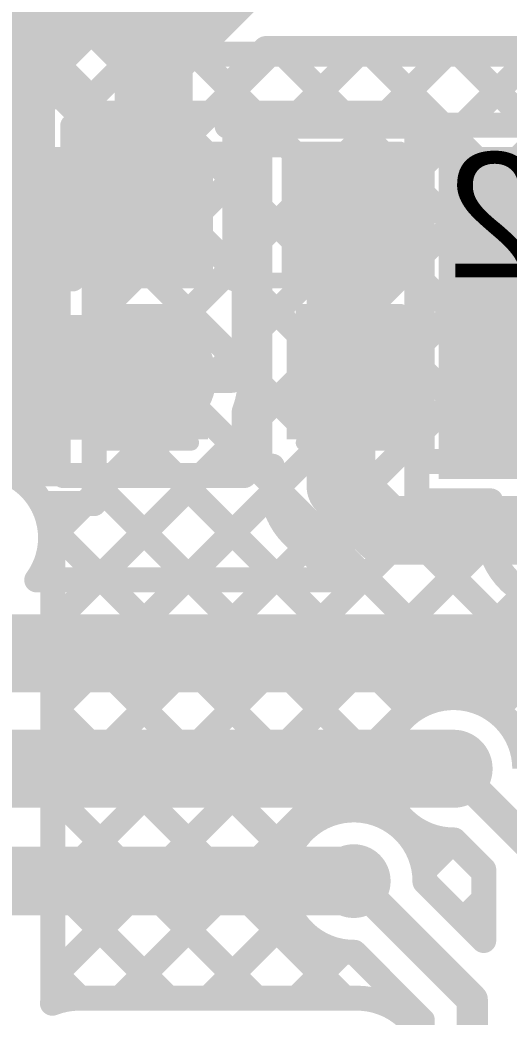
# Model space of a CAD drawing. Header units: millimetres. Extents: x 0 to 214, y 0 to 214.
# Drawn here: x 2.949 to 3.1058, y 3.4104 to 3.7299 of the extents above; entities that cross this region are included whole.
import ezdxf

# ---------------------------------------------------------------- set-up
doc = ezdxf.new("R2010")
doc.units = ezdxf.units.MM
doc.header["$MEASUREMENT"] = 0
for name, color, linetype in [('BottomLayer', 5, 'Continuous'), ('BottomOverlay', 54, 'Continuous'), ('BottomPaste', 16, 'Continuous'), ('BottomSolder', 6, 'Continuous'), ('TopLayer', 1, 'Continuous'), ('TopOverlay', 2, 'Continuous'), ('TopPaste', 8, 'Continuous'), ('TopSolder', 216, 'Continuous'), ('ViaHoleLayer', 16, 'Continuous')]:
    doc.layers.add(name, color=color, linetype=linetype)
doc.styles.add('Arial', font='', dxfattribs={"height": 0.2})
doc.styles.get('Arial').set_extended_font_data('Arial')

# ---------------------------------------------------------------- blocks, each defined once
blk = doc.blocks.new('TL3300CF160Q_182')
at = {"layer": 'TopLayer'}
for points in [[(-0.25591, 0.06299), (-0.35433, 0.06299), (-0.35433, 0.13386), (-0.25591, 0.13386)], [(-0.25591, -0.13386), (-0.35433, -0.13386), (-0.35433, -0.06299), (-0.25591, -0.06299)]]:
    blk.add_hatch(color=1, dxfattribs=at).paths.add_polyline_path(points)
at = {"layer": 'TopPaste'}
for points in [[(-0.25591, 0.06299), (-0.35433, 0.06299), (-0.35433, 0.13386), (-0.25591, 0.13386)], [(-0.25591, -0.13386), (-0.35433, -0.13386), (-0.35433, -0.06299), (-0.25591, -0.06299)]]:
    blk.add_hatch(color=8, dxfattribs=at).paths.add_polyline_path(points)
at = {"layer": 'TopSolder'}
for points in [[(-0.25191, 0.05899), (-0.35833, 0.05899), (-0.35833, 0.13786), (-0.25191, 0.13786)], [(-0.25191, -0.13786), (-0.35833, -0.13786), (-0.35833, -0.05899), (-0.25191, -0.05899)]]:
    blk.add_hatch(color=216, dxfattribs=at).paths.add_polyline_path(points)
at = {"layer": 'TopOverlay', "const_width": 0.00787}
blk.add_lwpolyline([(-0.24098, 0.05284), (-0.241, -0.051)], dxfattribs=at)
at = {"layer": 'TopOverlay', "const_width": 0.00394}
for points in [[(-0.24295, 0.05284, 1), (-0.23902, 0.05284, 1)], [(-0.24297, -0.051, 1), (-0.23903, -0.051, 1)]]:
    blk.add_lwpolyline(points, format="xyb", close=True, dxfattribs=at)
blk = doc.blocks.new('RES_0603_B_225')
at = {"layer": 'BottomLayer'}
for points in [[(-0.045, -0.0175), (-0.045, 0.0175), (-0.015, 0.0175), (-0.015, -0.0175)], [(0.015, -0.0175), (0.015, 0.0175), (0.045, 0.0175), (0.045, -0.0175)]]:
    blk.add_hatch(color=5, dxfattribs=at).paths.add_polyline_path(points)
at = {"layer": 'BottomPaste'}
for points in [[(-0.045, -0.0175), (-0.045, 0.0175), (-0.015, 0.0175), (-0.015, -0.0175)], [(0.015, -0.0175), (0.015, 0.0175), (0.045, 0.0175), (0.045, -0.0175)]]:
    blk.add_hatch(color=16, dxfattribs=at).paths.add_polyline_path(points)
at = {"layer": 'BottomSolder'}
for points in [[(-0.049, -0.0215), (-0.049, 0.0215), (-0.011, 0.0215), (-0.011, -0.0215)], [(0.011, -0.0215), (0.011, 0.0215), (0.049, 0.0215), (0.049, -0.0215)]]:
    blk.add_hatch(color=6, dxfattribs=at).paths.add_polyline_path(points)
at = {"layer": 'BottomOverlay', "const_width": 0.005}
for points in [[(0.049, 0.021), (-0.049, 0.021)], [(-0.049, 0.021), (-0.049, -0.021)], [(0.049, 0.021), (0.049, -0.021)], [(0.049, -0.021), (-0.049, -0.021)]]:
    blk.add_lwpolyline(points, dxfattribs=at)
at = {"layer": 'BottomOverlay', "const_width": 0.0025}
for points in [[(-0.05025, 0.021, 1), (-0.04775, 0.021, 1)], [(-0.05025, 0.021, 1), (-0.04775, 0.021, 1)], [(0.04775, 0.021, 1), (0.05025, 0.021, 1)], [(0.04775, 0.021, 1), (0.05025, 0.021, 1)], [(-0.05025, -0.021, 1), (-0.04775, -0.021, 1)], [(-0.05025, -0.021, 1), (-0.04775, -0.021, 1)], [(0.04775, -0.021, 1), (0.05025, -0.021, 1)], [(0.04775, -0.021, 1), (0.05025, -0.021, 1)]]:
    blk.add_lwpolyline(points, format="xyb", close=True, dxfattribs=at)
blk = doc.blocks.new('C__0603_B_278')
at = {"layer": 'BottomLayer'}
for points in [[(-0.045, -0.0175), (-0.045, 0.0175), (-0.015, 0.0175), (-0.015, -0.0175)], [(0.015, -0.0175), (0.015, 0.0175), (0.045, 0.0175), (0.045, -0.0175)]]:
    blk.add_hatch(color=5, dxfattribs=at).paths.add_polyline_path(points)
at = {"layer": 'BottomPaste'}
for points in [[(-0.045, -0.0175), (-0.045, 0.0175), (-0.015, 0.0175), (-0.015, -0.0175)], [(0.015, -0.0175), (0.015, 0.0175), (0.045, 0.0175), (0.045, -0.0175)]]:
    blk.add_hatch(color=16, dxfattribs=at).paths.add_polyline_path(points)
at = {"layer": 'BottomSolder'}
for points in [[(-0.04736, -0.01986), (-0.04736, 0.01986), (-0.01264, 0.01986), (-0.01264, -0.01986)], [(0.01264, -0.01986), (0.01264, 0.01986), (0.04736, 0.01986), (0.04736, -0.01986)]]:
    blk.add_hatch(color=6, dxfattribs=at).paths.add_polyline_path(points)
at = {"layer": 'BottomOverlay', "const_width": 0.005}
for points in [[(-0.049, -0.021), (-0.049, 0.021)], [(-0.049, 0.021), (-0.018, 0.021)], [(0.018, 0.021), (0.049, 0.021)], [(0.049, -0.021), (0.049, 0.021)], [(-0.049, -0.021), (-0.018, -0.021)], [(0.018, -0.021), (0.049, -0.021)]]:
    blk.add_lwpolyline(points, dxfattribs=at)
at = {"layer": 'BottomOverlay', "const_width": 0.0025}
for points in [[(-0.05025, 0.021, 1), (-0.04775, 0.021, 1)], [(-0.05025, 0.021, 1), (-0.04775, 0.021, 1)], [(-0.01925, 0.021, 1), (-0.01675, 0.021, 1)], [(0.01675, 0.021, 1), (0.01925, 0.021, 1)], [(0.04775, 0.021, 1), (0.05025, 0.021, 1)], [(0.04775, 0.021, 1), (0.05025, 0.021, 1)], [(-0.05025, -0.021, 1), (-0.04775, -0.021, 1)], [(-0.05025, -0.021, 1), (-0.04775, -0.021, 1)], [(-0.01925, -0.021, 1), (-0.01675, -0.021, 1)], [(0.01675, -0.021, 1), (0.01925, -0.021, 1)], [(0.04775, -0.021, 1), (0.05025, -0.021, 1)], [(0.04775, -0.021, 1), (0.05025, -0.021, 1)]]:
    blk.add_lwpolyline(points, format="xyb", close=True, dxfattribs=at)

msp = doc.modelspace()

# ---------------------------------------------------------------- hatches: boundary and pattern name
at = {"layer": 'BottomLayer'}
h = msp.add_hatch(color=5, dxfattribs=at)
edge = h.paths.add_edge_path()
edge.add_arc((3.088, 3.49), 0.01181, 0, 360)
h = msp.add_hatch(color=5, dxfattribs=at)
edge = h.paths.add_edge_path()
edge.add_arc((3.056, 3.454), 0.01181, 0, 360)
at = {"layer": 'BottomSolder'}
h = msp.add_hatch(color=6, dxfattribs=at)
edge = h.paths.add_edge_path()
edge.add_arc((3.088, 3.49), 0.00991, 0, 360)
h = msp.add_hatch(color=6, dxfattribs=at)
edge = h.paths.add_edge_path()
edge.add_arc((3.056, 3.454), 0.00991, 0, 360)
at = {"layer": 'TopLayer'}
msp.add_hatch(color=1, dxfattribs=at).paths.add_polyline_path([(2.84464, 3.58596), (2.96176, 3.58596), (2.96176, 3.68635), (2.84464, 3.68635)])
h = msp.add_hatch(color=1, dxfattribs=at)
edge = h.paths.add_edge_path()
edge.add_arc((3.088, 3.49), 0.01181, 0, 360)
h = msp.add_hatch(color=1, dxfattribs=at)
edge = h.paths.add_edge_path()
edge.add_arc((3.056, 3.454), 0.01181, 0, 360)
at = {"layer": 'TopSolder'}
h = msp.add_hatch(color=216, dxfattribs=at)
edge = h.paths.add_edge_path()
edge.add_arc((3.088, 3.49), 0.00991, 0, 360)
h = msp.add_hatch(color=216, dxfattribs=at)
edge = h.paths.add_edge_path()
edge.add_arc((3.056, 3.454), 0.00991, 0, 360)
at = {"layer": 'ViaHoleLayer'}
h = msp.add_hatch(color=16, dxfattribs=at)
edge = h.paths.add_edge_path()
edge.add_arc((3.088, 3.49), 0.00591, 0, 360)
h = msp.add_hatch(color=16, dxfattribs=at)
edge = h.paths.add_edge_path()
edge.add_arc((3.056, 3.454), 0.00591, 0, 360)

# ---------------------------------------------------------------- linework, layer by layer
at = {"layer": 'BottomLayer'}
for points, const_width in [([(2.96576, 3.74427), (2.9919, 3.71813)], 0.025), ([(2.9919, 3.71813), (3.01804, 3.74427)], 0.025), ([(2.9919, 3.66745), (2.9919, 3.71813)], 0.025), ([(2.51949, 3.72077), (2.95602, 3.72077)], 0.008), ([(2.87163, 3.64645), (2.94595, 3.72077)], 0.008), ([(2.89028, 3.72077), (2.9641, 3.64695)], 0.008), ([(2.91856, 3.72077), (2.9659, 3.67344)], 0.008), ([(2.94685, 3.72077), (2.9684, 3.69922)], 0.008), ([(2.95602, 3.72077), (2.9684, 3.7084)], 0.008), ([(3.0154, 3.70536), (3.03081, 3.72077)], 0.008), ([(3.0154, 3.7084), (3.02777, 3.72077)], 0.008), ([(3.02777, 3.72077), (3.46199, 3.72077)], 0.008), ([(3.03169, 3.72077), (3.05652, 3.69595)], 0.008), ([(3.03426, 3.69595), (3.05909, 3.72077)], 0.008), ([(3.05998, 3.72077), (3.41104, 3.36971)], 0.008), ([(3.06255, 3.69595), (3.08738, 3.72077)], 0.008), ([(3.0779, 3.68301), (3.11566, 3.72077)], 0.008), ([(3.0779, 3.62644), (3.17223, 3.72077)], 0.008), ([(3.0779, 3.59816), (3.20051, 3.72077)], 0.008), ([(3.0779, 3.65472), (3.14394, 3.72077)], 0.008), ([(3.08826, 3.72077), (3.62003, 3.189)], 0.008), ([(3.09647, 3.58845), (3.2288, 3.72077)], 0.008), ([(2.89991, 3.64645), (2.96513, 3.71166)], 0.008), ([(3.01559, 3.7086), (3.02824, 3.69595)], 0.008), ([(2.9684, 3.69595), (2.9684, 3.7084)], 0.008), ([(3.0154, 3.69595), (3.0154, 3.7084)], 0.008), ([(2.9659, 3.64695), (2.9659, 3.69595)], 0.008), ([(3.0179, 3.64695), (3.0179, 3.69595)], 0.008), ([(3.0259, 3.69595), (3.0779, 3.69595)], 0.008), ([(3.0259, 3.64395), (3.0259, 3.69595)], 0.008), ([(3.0779, 3.64395), (3.0779, 3.69595)], 0.008), ([(3.0179, 3.67958), (3.0259, 3.68758)], 0.008), ([(2.9282, 3.64645), (2.9659, 3.68415)], 0.008), ([(3.0179, 3.67801), (3.0259, 3.67001)], 0.008), ([(3.0519, 3.61545), (3.0519, 3.66745)], 0.022), ([(3.0779, 3.67457), (3.38247, 3.37)], 0.008), ([(3.0179, 3.65129), (3.0259, 3.65929)], 0.008), ([(2.95648, 3.64645), (2.9659, 3.65586)], 0.008), ([(3.0179, 3.64972), (3.02067, 3.64695)], 0.008), ([(2.86625, 3.64645), (2.9629, 3.64645)], 0.008), ([(3.0209, 3.6264), (3.0209, 3.64695)], 0.008), ([(3.0209, 3.64672), (3.0259, 3.64172)], 0.008), ([(3.0779, 3.64629), (3.13424, 3.58995)], 0.008), ([(3.0259, 3.63895), (3.0259, 3.64395)], 0.008), ([(3.0259, 3.63895), (3.0259, 3.64395)], 0.008), ([(3.0779, 3.63895), (3.0779, 3.64395)], 0.008), ([(3.0779, 3.63895), (3.0779, 3.64395)], 0.008), ([(3.0259, 3.58695), (3.0259, 3.63895)], 0.008), ([(3.0779, 3.58845), (3.0779, 3.63895)], 0.008), ([(2.86625, 3.61545), (2.9919, 3.61545)], 0.04), ([(3.021, 3.62611), (3.0259, 3.63101)], 0.008), ([(3.0519, 3.58045), (3.0519, 3.61545)], 0.022), ([(2.9919, 3.61545), (3.0169, 3.61545)], 0.01), ([(2.9919, 3.58795), (2.9919, 3.61545)], 0.01), ([(3.02288, 3.61646), (3.0259, 3.61344)], 0.008), ([(3.0779, 3.61801), (3.10746, 3.58845)], 0.008), ([(3.0209, 3.58395), (3.0209, 3.60449)], 0.008), ([(3.0209, 3.59772), (3.0259, 3.60272)], 0.008), ([(3.0209, 3.59015), (3.0299, 3.58115)], 0.008), ([(3.0519, 3.58045), (3.0659, 3.56645)], 0.022), ([(3.0779, 3.58845), (3.11363, 3.58845)], 0.008), ([(2.94612, 3.58445), (2.9629, 3.58445)], 0.008), ([(3.0259, 3.58695), (3.0299, 3.58695)], 0.008), ([(3.0299, 3.58045), (3.0299, 3.58695)], 0.008), ([(2.95881, 3.56392), (2.97883, 3.58395)], 0.008), ([(2.9629, 3.58395), (3.0209, 3.58395)], 0.008), ([(2.97054, 3.58395), (3.00398, 3.5505)], 0.008), ([(2.97367, 3.5505), (3.00712, 3.58395)], 0.008), ([(2.99882, 3.58395), (3.03227, 3.5505)], 0.008), ([(3.00196, 3.5505), (3.02998, 3.57852)], 0.008), ([(3.0659, 3.56645), (3.1219, 3.56645)], 0.022), ([(2.95851, 3.56769), (2.9757, 3.5505)], 0.008), ([(3.03638, 3.56485), (3.0503, 3.55093)], 0.008), ([(3.03024, 3.5505), (3.04048, 3.56074)], 0.008), ([(2.95439, 3.5505), (3.05074, 3.5505)], 0.008), ([(2.153, 3.527), (3.133, 3.527)], 0.025), ([(2.153, 3.49), (3.088, 3.49)], 0.025), ([(2.153, 3.454), (3.056, 3.454)], 0.022)]:
    msp.add_lwpolyline(points, dxfattribs=dict(at, const_width=const_width))
for points, const_width in [([(2.98565, 3.71813, 1), (2.99815, 3.71813, 1)], 0.0125), ([(2.98565, 3.71813, 1), (2.99815, 3.71813, 1)], 0.0125), ([(2.98565, 3.71813, 1), (2.99815, 3.71813, 1)], 0.0125), ([(2.94395, 3.72077, 1), (2.94795, 3.72077, 1)], 0.004), ([(2.94485, 3.72077, 1), (2.94885, 3.72077, 1)], 0.004), ([(2.95402, 3.72077, 1), (2.95802, 3.72077, 1)], 0.004), ([(2.95402, 3.72077, 1), (2.95802, 3.72077, 1)], 0.004), ([(3.02577, 3.72077, 1), (3.02977, 3.72077, 1)], 0.004), ([(3.02577, 3.72077, 1), (3.02977, 3.72077, 1)], 0.004), ([(3.02881, 3.72077, 1), (3.03281, 3.72077, 1)], 0.004), ([(3.02969, 3.72077, 1), (3.03369, 3.72077, 1)], 0.004), ([(3.05709, 3.72077, 1), (3.06109, 3.72077, 1)], 0.004), ([(3.05798, 3.72077, 1), (3.06198, 3.72077, 1)], 0.004), ([(3.08538, 3.72077, 1), (3.08938, 3.72077, 1)], 0.004), ([(3.08626, 3.72077, 1), (3.09026, 3.72077, 1)], 0.004), ([(2.96313, 3.71166, 1), (2.96713, 3.71166, 1)], 0.004), ([(3.01359, 3.7086, 1), (3.01759, 3.7086, 1)], 0.004), ([(2.9664, 3.7084, 1), (2.9704, 3.7084, 1)], 0.004), ([(2.9664, 3.7084, 1), (2.9704, 3.7084, 1)], 0.004), ([(3.0134, 3.7084, 1), (3.0174, 3.7084, 1)], 0.004), ([(3.0134, 3.7084, 1), (3.0174, 3.7084, 1)], 0.004), ([(3.0134, 3.70536, 1), (3.0174, 3.70536, 1)], 0.004), ([(2.9664, 3.69922, 1), (2.9704, 3.69922, 1)], 0.004), ([(2.9639, 3.69595, 1), (2.9679, 3.69595, 1)], 0.004), ([(2.9664, 3.69595, 1), (2.9704, 3.69595, 1)], 0.004), ([(3.0134, 3.69595, 1), (3.0174, 3.69595, 1)], 0.004), ([(3.0159, 3.69595, 1), (3.0199, 3.69595, 1)], 0.004), ([(3.0239, 3.69595, 1), (3.0279, 3.69595, 1)], 0.004), ([(3.0239, 3.69595, 1), (3.0279, 3.69595, 1)], 0.004), ([(3.02624, 3.69595, 1), (3.03024, 3.69595, 1)], 0.004), ([(3.03226, 3.69595, 1), (3.03626, 3.69595, 1)], 0.004), ([(3.05452, 3.69595, 1), (3.05852, 3.69595, 1)], 0.004), ([(3.06055, 3.69595, 1), (3.06455, 3.69595, 1)], 0.004), ([(3.0759, 3.69595, 1), (3.0799, 3.69595, 1)], 0.004), ([(3.0759, 3.69595, 1), (3.0799, 3.69595, 1)], 0.004), ([(3.0239, 3.68758, 1), (3.0279, 3.68758, 1)], 0.004), ([(2.9639, 3.68415, 1), (2.9679, 3.68415, 1)], 0.004), ([(3.0759, 3.68301, 1), (3.0799, 3.68301, 1)], 0.004), ([(3.0159, 3.67958, 1), (3.0199, 3.67958, 1)], 0.004), ([(3.0159, 3.67801, 1), (3.0199, 3.67801, 1)], 0.004), ([(2.9639, 3.67344, 1), (2.9679, 3.67344, 1)], 0.004), ([(2.98565, 3.66745, 1), (2.99815, 3.66745, 1)], 0.0125), ([(3.0464, 3.66745, 1), (3.0574, 3.66745, 1)], 0.011), ([(3.0759, 3.67457, 1), (3.0799, 3.67457, 1)], 0.004), ([(3.0239, 3.67001, 1), (3.0279, 3.67001, 1)], 0.004), ([(3.0239, 3.65929, 1), (3.0279, 3.65929, 1)], 0.004), ([(2.9639, 3.65586, 1), (2.9679, 3.65586, 1)], 0.004), ([(3.0759, 3.65472, 1), (3.0799, 3.65472, 1)], 0.004), ([(3.0159, 3.65129, 1), (3.0199, 3.65129, 1)], 0.004), ([(3.0159, 3.64972, 1), (3.0199, 3.64972, 1)], 0.004), ([(2.95448, 3.64645, 1), (2.95848, 3.64645, 1)], 0.004), ([(2.9609, 3.64645, 1), (2.9649, 3.64645, 1)], 0.004), ([(2.96211, 3.64695, 1), (2.96611, 3.64695, 1)], 0.004), ([(2.9639, 3.64695, 1), (2.9679, 3.64695, 1)], 0.004), ([(3.0159, 3.64695, 1), (3.0199, 3.64695, 1)], 0.004), ([(3.01867, 3.64695, 1), (3.02267, 3.64695, 1)], 0.004), ([(3.0189, 3.64695, 1), (3.0229, 3.64695, 1)], 0.004), ([(3.0189, 3.64672, 1), (3.0229, 3.64672, 1)], 0.004), ([(3.0759, 3.64629, 1), (3.0799, 3.64629, 1)], 0.004), ([(3.0239, 3.64395, 1), (3.0279, 3.64395, 1)], 0.004), ([(3.0239, 3.64395, 1), (3.0279, 3.64395, 1)], 0.004), ([(3.0239, 3.64395, 1), (3.0279, 3.64395, 1)], 0.004), ([(3.0239, 3.64172, 1), (3.0279, 3.64172, 1)], 0.004), ([(3.0759, 3.64395, 1), (3.0799, 3.64395, 1)], 0.004), ([(3.0759, 3.64395, 1), (3.0799, 3.64395, 1)], 0.004), ([(3.0759, 3.64395, 1), (3.0799, 3.64395, 1)], 0.004), ([(3.0239, 3.63895, 1), (3.0279, 3.63895, 1)], 0.004), ([(3.0239, 3.63895, 1), (3.0279, 3.63895, 1)], 0.004), ([(3.0239, 3.63895, 1), (3.0279, 3.63895, 1)], 0.004), ([(3.0759, 3.63895, 1), (3.0799, 3.63895, 1)], 0.004), ([(3.0759, 3.63895, 1), (3.0799, 3.63895, 1)], 0.004), ([(3.0759, 3.63895, 1), (3.0799, 3.63895, 1)], 0.004), ([(2.9819, 3.61545, 1), (3.0019, 3.61545, 1)], 0.02), ([(3.0239, 3.63101, 1), (3.0279, 3.63101, 1)], 0.004), ([(3.0189, 3.6264, 1), (3.0229, 3.6264, 1)], 0.004), ([(3.0189, 3.6264, 1), (3.0229, 3.6264, 1)], 0.004), ([(3.019, 3.62611, 1), (3.023, 3.62611, 1)], 0.004), ([(3.0759, 3.62644, 1), (3.0799, 3.62644, 1)], 0.004), ([(3.0464, 3.61545, 1), (3.0574, 3.61545, 1)], 0.011), ([(3.0464, 3.61545, 1), (3.0574, 3.61545, 1)], 0.011), ([(2.9894, 3.61545, 1), (2.9944, 3.61545, 1)], 0.005), ([(2.9894, 3.61545, 1), (2.9944, 3.61545, 1)], 0.005), ([(3.0144, 3.61545, 1), (3.0194, 3.61545, 1)], 0.005), ([(3.02088, 3.61646, 1), (3.02488, 3.61646, 1)], 0.004), ([(3.0759, 3.61801, 1), (3.0799, 3.61801, 1)], 0.004), ([(3.0209, 3.61545, 1), (3.0249, 3.61545, 1)], 0.004), ([(3.0209, 3.61545, 1), (3.0249, 3.61545, 1)], 0.004), ([(3.0239, 3.61344, 1), (3.0279, 3.61344, 1)], 0.004), ([(3.0189, 3.60449, 1), (3.0229, 3.60449, 1)], 0.004), ([(3.0189, 3.60449, 1), (3.0229, 3.60449, 1)], 0.004), ([(3.0239, 3.60272, 1), (3.0279, 3.60272, 1)], 0.004), ([(3.0189, 3.59772, 1), (3.0229, 3.59772, 1)], 0.004), ([(3.0759, 3.59816, 1), (3.0799, 3.59816, 1)], 0.004), ([(2.9894, 3.58795, 1), (2.9944, 3.58795, 1)], 0.005), ([(3.0189, 3.59015, 1), (3.0229, 3.59015, 1)], 0.004), ([(3.0464, 3.58045, 1), (3.0574, 3.58045, 1)], 0.011), ([(3.0464, 3.58045, 1), (3.0574, 3.58045, 1)], 0.011), ([(3.0759, 3.58845, 1), (3.0799, 3.58845, 1)], 0.004), ([(3.0759, 3.58845, 1), (3.0799, 3.58845, 1)], 0.004), ([(3.09447, 3.58845, 1), (3.09847, 3.58845, 1)], 0.004), ([(3.10546, 3.58845, 1), (3.10946, 3.58845, 1)], 0.004), ([(2.94412, 3.58445, 1), (2.94812, 3.58445, 1)], 0.004), ([(2.94412, 3.58445, 1), (2.94812, 3.58445, 1)], 0.004), ([(2.9609, 3.58445, 1), (2.9649, 3.58445, 1)], 0.004), ([(3.0239, 3.58695, 1), (3.0279, 3.58695, 1)], 0.004), ([(3.0239, 3.58695, 1), (3.0279, 3.58695, 1)], 0.004), ([(3.0279, 3.58695, 1), (3.0319, 3.58695, 1)], 0.004), ([(3.0279, 3.58695, 1), (3.0319, 3.58695, 1)], 0.004), ([(2.9609, 3.58395, 1), (2.9649, 3.58395, 1)], 0.004), ([(2.96854, 3.58395, 1), (2.97254, 3.58395, 1)], 0.004), ([(2.97683, 3.58395, 1), (2.98083, 3.58395, 1)], 0.004), ([(2.99682, 3.58395, 1), (3.00082, 3.58395, 1)], 0.004), ([(3.00512, 3.58395, 1), (3.00912, 3.58395, 1)], 0.004), ([(3.0189, 3.58395, 1), (3.0229, 3.58395, 1)], 0.004), ([(3.0189, 3.58395, 1), (3.0229, 3.58395, 1)], 0.004), ([(3.0279, 3.58115, 1), (3.0319, 3.58115, 1)], 0.004), ([(3.0279, 3.58045, 1), (3.0319, 3.58045, 1)], 0.004), ([(3.0279, 3.58045, 1), (3.0319, 3.58045, 1)], 0.004), ([(3.0279, 3.58045, 1), (3.0319, 3.58045, 1)], 0.004), ([(3.02798, 3.57852, 1), (3.03198, 3.57852, 1)], 0.004), ([(3.0604, 3.56645, 1), (3.0714, 3.56645, 1)], 0.011), ([(3.0604, 3.56645, 1), (3.0714, 3.56645, 1)], 0.011), ([(2.95651, 3.56769, 1), (2.96051, 3.56769, 1)], 0.004), ([(3.03434, 3.56489, 1), (3.03834, 3.56489, 1)], 0.004), ([(3.03438, 3.56485, 1), (3.03838, 3.56485, 1)], 0.004), ([(3.03438, 3.56485, 1), (3.03838, 3.56485, 1)], 0.004), ([(2.95681, 3.564, 1), (2.96081, 3.564, 1)], 0.004), ([(2.95681, 3.564, 1), (2.96081, 3.564, 1)], 0.004), ([(2.95681, 3.56392, 1), (2.96081, 3.56392, 1)], 0.004), ([(3.03848, 3.56074, 1), (3.04248, 3.56074, 1)], 0.004), ([(2.95239, 3.5505, 1), (2.95639, 3.5505, 1)], 0.004), ([(2.95239, 3.5505, 1), (2.95639, 3.5505, 1)], 0.004), ([(2.97167, 3.5505, 1), (2.97567, 3.5505, 1)], 0.004), ([(2.9737, 3.5505, 1), (2.9777, 3.5505, 1)], 0.004), ([(2.99996, 3.5505, 1), (3.00396, 3.5505, 1)], 0.004), ([(3.00198, 3.5505, 1), (3.00598, 3.5505, 1)], 0.004), ([(3.02824, 3.5505, 1), (3.03224, 3.5505, 1)], 0.004), ([(3.03027, 3.5505, 1), (3.03427, 3.5505, 1)], 0.004), ([(3.0483, 3.55093, 1), (3.0523, 3.55093, 1)], 0.004), ([(3.04874, 3.5505, 1), (3.05274, 3.5505, 1)], 0.004), ([(3.08175, 3.49, 1), (3.09425, 3.49, 1)], 0.0125), ([(3.0505, 3.454, 1), (3.0615, 3.454, 1)], 0.011)]:
    msp.add_lwpolyline(points, format="xyb", close=True, dxfattribs=dict(at, const_width=const_width))
at = {"layer": 'BottomLayer', "const_width": 0.008}
for points in [[(3.0209, 3.6264, -0.090539), (3.0229, 3.61545)], [(3.0229, 3.61545, -0.090539), (3.0209, 3.60449)], [(2.94612, 3.58445, -0.285221), (2.95881, 3.564)], [(3.03638, 3.56485, -0.199566), (3.0299, 3.58045)], [(3.03634, 3.56489, -0.198912), (3.0299, 3.58045)], [(2.95881, 3.564, -0.159665), (2.95439, 3.5505)]]:
    msp.add_lwpolyline(points, format="xyb", dxfattribs=at)
at = {"layer": 'TopLayer'}
for points, const_width in [([(2.94019, 3.71706), (2.94019, 3.79)], 0.04), ([(2.94019, 3.71706), (2.97314, 3.75)], 0.04), ([(2.94019, 3.65147), (2.94019, 3.71706)], 0.04), ([(2.97119, 3.70422), (2.98598, 3.719)], 0.008), ([(2.97276, 3.60616), (3.0856, 3.719)], 0.008), ([(2.97276, 3.66273), (3.02903, 3.719)], 0.008), ([(2.97276, 3.63444), (3.05732, 3.719)], 0.008), ([(2.97276, 3.69101), (3.00075, 3.719)], 0.008), ([(2.98598, 3.719), (3.39111, 3.719)], 0.008), ([(3.00519, 3.719), (3.07623, 3.64795)], 0.008), ([(3.03347, 3.719), (3.07623, 3.67623)], 0.008), ([(3.06175, 3.719), (3.0845, 3.69625)], 0.008), ([(3.09003, 3.719), (3.11278, 3.69625)], 0.008), ([(3.09114, 3.69625), (3.11389, 3.719)], 0.008), ([(2.98144, 3.71446), (3.07623, 3.61967)], 0.008), ([(2.97119, 3.69735), (2.97119, 3.70422)], 0.008), ([(2.97276, 3.57496), (2.97276, 3.69735)], 0.008), ([(3.07623, 3.69625), (3.1691, 3.69625)], 0.008), ([(3.07623, 3.57583), (3.07623, 3.69625)], 0.008), ([(2.97276, 3.69486), (3.07623, 3.59139)], 0.008), ([(2.97276, 3.57788), (3.07623, 3.68135)], 0.008), ([(2.92476, 3.63604), (2.94019, 3.65147)], 0.04), ([(2.97276, 3.66657), (3.11028, 3.52905)], 0.008), ([(2.9595, 3.53633), (3.07623, 3.65306)], 0.008), ([(2.97276, 3.63829), (3.116, 3.49505)], 0.008), ([(2.9595, 3.50804), (3.07623, 3.62478)], 0.008), ([(2.97276, 3.61), (3.07443, 3.50834)], 0.008), ([(2.9595, 3.47976), (3.07623, 3.59649)], 0.008), ([(2.97276, 3.58172), (3.0652, 3.48928)], 0.008), ([(2.96985, 3.57496), (2.97276, 3.57788)], 0.008), ([(2.95679, 3.57496), (2.97276, 3.57496)], 0.008), ([(2.95949, 3.5646), (2.96985, 3.57496)], 0.008), ([(2.9595, 3.45148), (3.08385, 3.57583)], 0.008), ([(3.07623, 3.57583), (3.0999, 3.57583)], 0.008), ([(3.09179, 3.57583), (3.09917, 3.56845)], 0.008), ([(3.0999, 3.57247), (3.0999, 3.57583)], 0.008), ([(2.95932, 3.56687), (3.05015, 3.47605)], 0.008), ([(2.9595, 3.417), (2.9595, 3.564)], 0.008), ([(2.9595, 3.42319), (3.09934, 3.56303)], 0.008), ([(2.98109, 3.4165), (3.111, 3.54641)], 0.008), ([(2.9595, 3.53841), (3.035, 3.46291)], 0.008), ([(3.10136, 3.50849), (3.1117, 3.51883)], 0.008), ([(2.9595, 3.51013), (3.05313, 3.4165)], 0.008), ([(3.088, 3.49), (3.11366, 3.46434)], 0.01), ([(2.9595, 3.48184), (3.02484, 3.4165)], 0.008), ([(3.06691, 3.47403), (3.06951, 3.47664)], 0.008), ([(3.07856, 3.4574), (3.08827, 3.46711)], 0.008), ([(3.08728, 3.4672), (3.09766, 3.45682)], 0.008), ([(3.08818, 3.46719), (3.09766, 3.45771)], 0.008), ([(3.09766, 3.43496), (3.09766, 3.45771)], 0.008), ([(2.9595, 3.45356), (2.99656, 3.4165)], 0.008), ([(3.056, 3.454), (3.09398, 3.41602)], 0.01), ([(3.07881, 3.45382), (3.09766, 3.43496)], 0.008), ([(3.09104, 3.44159), (3.09766, 3.44822)], 0.008), ([(3.00938, 3.4165), (3.03597, 3.44309)], 0.008), ([(3.03766, 3.4165), (3.0526, 3.43144)], 0.008), ([(3.05618, 3.43119), (3.07798, 3.40939)], 0.008), ([(2.9595, 3.42528), (2.96828, 3.4165)], 0.008), ([(3.06466, 3.41522), (3.06841, 3.41896)], 0.008), ([(2.968, 3.4165), (3.057, 3.4165)], 0.008), ([(3.09398, 3.22928), (3.09398, 3.41602)], 0.01), ([(3.07798, 3.40359), (3.07798, 3.40939)], 0.008)]:
    msp.add_lwpolyline(points, dxfattribs=dict(at, const_width=const_width))
for points, const_width in [([(2.93019, 3.71706, 1), (2.95019, 3.71706, 1)], 0.02), ([(2.93019, 3.71706, 1), (2.95019, 3.71706, 1)], 0.02), ([(2.93019, 3.71706, 1), (2.95019, 3.71706, 1)], 0.02), ([(2.98398, 3.719, 1), (2.98798, 3.719, 1)], 0.004), ([(2.98398, 3.719, 1), (2.98798, 3.719, 1)], 0.004), ([(2.99875, 3.719, 1), (3.00275, 3.719, 1)], 0.004), ([(3.00319, 3.719, 1), (3.00719, 3.719, 1)], 0.004), ([(3.02703, 3.719, 1), (3.03103, 3.719, 1)], 0.004), ([(3.03147, 3.719, 1), (3.03547, 3.719, 1)], 0.004), ([(3.05532, 3.719, 1), (3.05932, 3.719, 1)], 0.004), ([(3.05975, 3.719, 1), (3.06375, 3.719, 1)], 0.004), ([(3.0836, 3.719, 1), (3.0876, 3.719, 1)], 0.004), ([(3.08803, 3.719, 1), (3.09203, 3.719, 1)], 0.004), ([(2.97944, 3.71446, 1), (2.98344, 3.71446, 1)], 0.004), ([(2.96919, 3.70422, 1), (2.97319, 3.70422, 1)], 0.004), ([(2.96919, 3.70422, 1), (2.97319, 3.70422, 1)], 0.004), ([(2.96919, 3.69735, 1), (2.97319, 3.69735, 1)], 0.004), ([(2.97076, 3.69735, 1), (2.97476, 3.69735, 1)], 0.004), ([(3.07423, 3.69625, 1), (3.07823, 3.69625, 1)], 0.004), ([(3.07423, 3.69625, 1), (3.07823, 3.69625, 1)], 0.004), ([(3.0825, 3.69625, 1), (3.0865, 3.69625, 1)], 0.004), ([(3.08914, 3.69625, 1), (3.09314, 3.69625, 1)], 0.004), ([(2.97076, 3.69486, 1), (2.97476, 3.69486, 1)], 0.004), ([(2.97076, 3.69101, 1), (2.97476, 3.69101, 1)], 0.004), ([(3.07423, 3.68135, 1), (3.07823, 3.68135, 1)], 0.004), ([(3.07423, 3.67623, 1), (3.07823, 3.67623, 1)], 0.004), ([(2.93019, 3.65147, 1), (2.95019, 3.65147, 1)], 0.02), ([(2.93019, 3.65147, 1), (2.95019, 3.65147, 1)], 0.02), ([(2.97076, 3.66657, 1), (2.97476, 3.66657, 1)], 0.004), ([(2.97076, 3.66273, 1), (2.97476, 3.66273, 1)], 0.004), ([(3.07423, 3.65306, 1), (3.07823, 3.65306, 1)], 0.004), ([(3.07423, 3.64795, 1), (3.07823, 3.64795, 1)], 0.004), ([(2.97076, 3.63829, 1), (2.97476, 3.63829, 1)], 0.004), ([(2.97076, 3.63444, 1), (2.97476, 3.63444, 1)], 0.004), ([(3.07423, 3.62478, 1), (3.07823, 3.62478, 1)], 0.004), ([(3.07423, 3.61967, 1), (3.07823, 3.61967, 1)], 0.004), ([(2.97076, 3.61, 1), (2.97476, 3.61, 1)], 0.004), ([(2.97076, 3.60616, 1), (2.97476, 3.60616, 1)], 0.004), ([(3.07423, 3.59649, 1), (3.07823, 3.59649, 1)], 0.004), ([(3.07423, 3.59139, 1), (3.07823, 3.59139, 1)], 0.004), ([(2.97076, 3.58172, 1), (2.97476, 3.58172, 1)], 0.004), ([(2.97076, 3.57788, 1), (2.97476, 3.57788, 1)], 0.004), ([(2.97076, 3.57788, 1), (2.97476, 3.57788, 1)], 0.004), ([(2.95479, 3.57496, 1), (2.95879, 3.57496, 1)], 0.004), ([(2.95479, 3.57496, 1), (2.95879, 3.57496, 1)], 0.004), ([(2.96785, 3.57496, 1), (2.97185, 3.57496, 1)], 0.004), ([(2.96785, 3.57496, 1), (2.97185, 3.57496, 1)], 0.004), ([(2.97076, 3.57496, 1), (2.97476, 3.57496, 1)], 0.004), ([(2.97076, 3.57496, 1), (2.97476, 3.57496, 1)], 0.004), ([(3.07423, 3.57583, 1), (3.07823, 3.57583, 1)], 0.004), ([(3.07423, 3.57583, 1), (3.07823, 3.57583, 1)], 0.004), ([(3.08185, 3.57583, 1), (3.08585, 3.57583, 1)], 0.004), ([(3.08979, 3.57583, 1), (3.09379, 3.57583, 1)], 0.004), ([(3.0979, 3.57583, 1), (3.1019, 3.57583, 1)], 0.004), ([(3.0979, 3.57583, 1), (3.1019, 3.57583, 1)], 0.004), ([(3.0979, 3.57247, 1), (3.1019, 3.57247, 1)], 0.004), ([(3.0979, 3.57247, 1), (3.1019, 3.57247, 1)], 0.004), ([(3.09717, 3.56845, 1), (3.10117, 3.56845, 1)], 0.004), ([(2.95732, 3.56687, 1), (2.96132, 3.56687, 1)], 0.004), ([(2.95749, 3.5646, 1), (2.96149, 3.5646, 1)], 0.004), ([(2.9575, 3.564, 1), (2.9615, 3.564, 1)], 0.004), ([(2.9575, 3.564, 1), (2.9615, 3.564, 1)], 0.004), ([(3.09734, 3.56303, 1), (3.10134, 3.56303, 1)], 0.004), ([(2.9575, 3.53841, 1), (2.9615, 3.53841, 1)], 0.004), ([(2.9575, 3.53633, 1), (2.9615, 3.53633, 1)], 0.004), ([(2.9575, 3.51013, 1), (2.9615, 3.51013, 1)], 0.004), ([(2.9575, 3.50804, 1), (2.9615, 3.50804, 1)], 0.004), ([(3.07243, 3.50834, 1), (3.07643, 3.50834, 1)], 0.004), ([(3.09936, 3.50849, 1), (3.10336, 3.50849, 1)], 0.004), ([(3.0632, 3.48928, 1), (3.0672, 3.48928, 1)], 0.004), ([(3.0855, 3.49, 1), (3.0905, 3.49, 1)], 0.005), ([(2.9575, 3.48184, 1), (2.9615, 3.48184, 1)], 0.004), ([(2.9575, 3.47976, 1), (2.9615, 3.47976, 1)], 0.004), ([(3.04815, 3.47605, 1), (3.05215, 3.47605, 1)], 0.004), ([(3.06751, 3.47664, 1), (3.07151, 3.47664, 1)], 0.004), ([(3.06491, 3.47403, 1), (3.06891, 3.47403, 1)], 0.004), ([(3.08528, 3.4672, 1), (3.08928, 3.4672, 1)], 0.004), ([(3.08618, 3.46719, 1), (3.09018, 3.46719, 1)], 0.004), ([(3.08618, 3.46719, 1), (3.09018, 3.46719, 1)], 0.004), ([(3.08627, 3.46711, 1), (3.09027, 3.46711, 1)], 0.004), ([(3.033, 3.46291, 1), (3.037, 3.46291, 1)], 0.004), ([(3.07656, 3.4574, 1), (3.08056, 3.4574, 1)], 0.004), ([(3.09566, 3.45771, 1), (3.09966, 3.45771, 1)], 0.004), ([(3.09566, 3.45771, 1), (3.09966, 3.45771, 1)], 0.004), ([(3.09566, 3.45682, 1), (3.09966, 3.45682, 1)], 0.004), ([(2.9575, 3.45356, 1), (2.9615, 3.45356, 1)], 0.004), ([(3.0535, 3.454, 1), (3.0585, 3.454, 1)], 0.005), ([(3.07681, 3.454, 1), (3.08081, 3.454, 1)], 0.004), ([(3.07681, 3.45382, 1), (3.08081, 3.45382, 1)], 0.004), ([(2.9575, 3.45148, 1), (2.9615, 3.45148, 1)], 0.004), ([(3.09566, 3.44822, 1), (3.09966, 3.44822, 1)], 0.004), ([(3.03397, 3.44309, 1), (3.03797, 3.44309, 1)], 0.004), ([(3.08904, 3.44159, 1), (3.09304, 3.44159, 1)], 0.004), ([(3.09566, 3.43496, 1), (3.09966, 3.43496, 1)], 0.004), ([(3.09566, 3.43496, 1), (3.09966, 3.43496, 1)], 0.004), ([(3.0506, 3.43144, 1), (3.0546, 3.43144, 1)], 0.004), ([(3.05418, 3.43119, 1), (3.05818, 3.43119, 1)], 0.004), ([(3.05418, 3.43119, 1), (3.05818, 3.43119, 1)], 0.004), ([(2.9575, 3.42528, 1), (2.9615, 3.42528, 1)], 0.004), ([(2.9575, 3.42319, 1), (2.9615, 3.42319, 1)], 0.004), ([(3.06641, 3.41896, 1), (3.07041, 3.41896, 1)], 0.004), ([(2.9574, 3.41487, 1), (2.9614, 3.41487, 1)], 0.004), ([(2.9574, 3.41487, 1), (2.9614, 3.41487, 1)], 0.004), ([(2.9575, 3.417, 1), (2.9615, 3.417, 1)], 0.004), ([(2.966, 3.4165, 1), (2.97, 3.4165, 1)], 0.004), ([(2.966, 3.4165, 1), (2.97, 3.4165, 1)], 0.004), ([(2.966, 3.4165, 1), (2.97, 3.4165, 1)], 0.004), ([(2.96628, 3.4165, 1), (2.97028, 3.4165, 1)], 0.004), ([(2.97909, 3.4165, 1), (2.98309, 3.4165, 1)], 0.004), ([(2.99456, 3.4165, 1), (2.99856, 3.4165, 1)], 0.004), ([(3.00738, 3.4165, 1), (3.01138, 3.4165, 1)], 0.004), ([(3.02284, 3.4165, 1), (3.02684, 3.4165, 1)], 0.004), ([(3.03566, 3.4165, 1), (3.03966, 3.4165, 1)], 0.004), ([(3.05113, 3.4165, 1), (3.05513, 3.4165, 1)], 0.004), ([(3.055, 3.4165, 1), (3.059, 3.4165, 1)], 0.004), ([(3.055, 3.4165, 1), (3.059, 3.4165, 1)], 0.004), ([(3.06266, 3.41522, 1), (3.06666, 3.41522, 1)], 0.004), ([(3.09148, 3.41602, 1), (3.09648, 3.41602, 1)], 0.005), ([(3.09148, 3.41602, 1), (3.09648, 3.41602, 1)], 0.005), ([(3.07598, 3.40939, 1), (3.07998, 3.40939, 1)], 0.004), ([(3.07598, 3.40939, 1), (3.07998, 3.40939, 1)], 0.004)]:
    msp.add_lwpolyline(points, format="xyb", close=True, dxfattribs=dict(at, const_width=const_width))
at = {"layer": 'TopLayer', "const_width": 0.008}
for points in [[(2.95679, 3.57496, -0.121898), (2.9595, 3.564)], [(3.1178, 3.54401, -0.439863), (3.0999, 3.57247)], [(3.08818, 3.46719, -2.427965), (3.11081, 3.49)], [(3.05618, 3.43119, -2.427965), (3.07881, 3.454)], [(2.9594, 3.41487, -0.093901), (2.968, 3.4165)], [(2.9594, 3.41487, -0.093901), (2.968, 3.4165)], [(3.057, 3.4165, -0.283049), (3.07798, 3.40359)]]:
    msp.add_lwpolyline(points, format="xyb", dxfattribs=at)

# ---------------------------------------------------------------- block references
for name, p, rotation in [('TL3300CF160Q_182', (3.02424, 3.94116), 90), ('RES_0603_B_225', (3.0219, 3.66745), 180)]:
    msp.add_blockref(name, p, dxfattribs=dict(rotation=rotation))
msp.add_blockref('C__0603_B_278', (3.0219, 3.61545))

# ---------------------------------------------------------------- texts
at = {"layer": 'BottomOverlay', "style": 'Arial', "text_generation_flag": 2}
msp.add_text('R22', height=0.04, dxfattribs=at).set_placement((3.18821, 3.64745))
at = {"layer": 'BottomOverlay', "style": 'Arial'}
msp.add_text('*', height=0.075, rotation=360, dxfattribs=at).set_placement((3.081, 3.57809))

doc.saveas('drawing.dxf')
